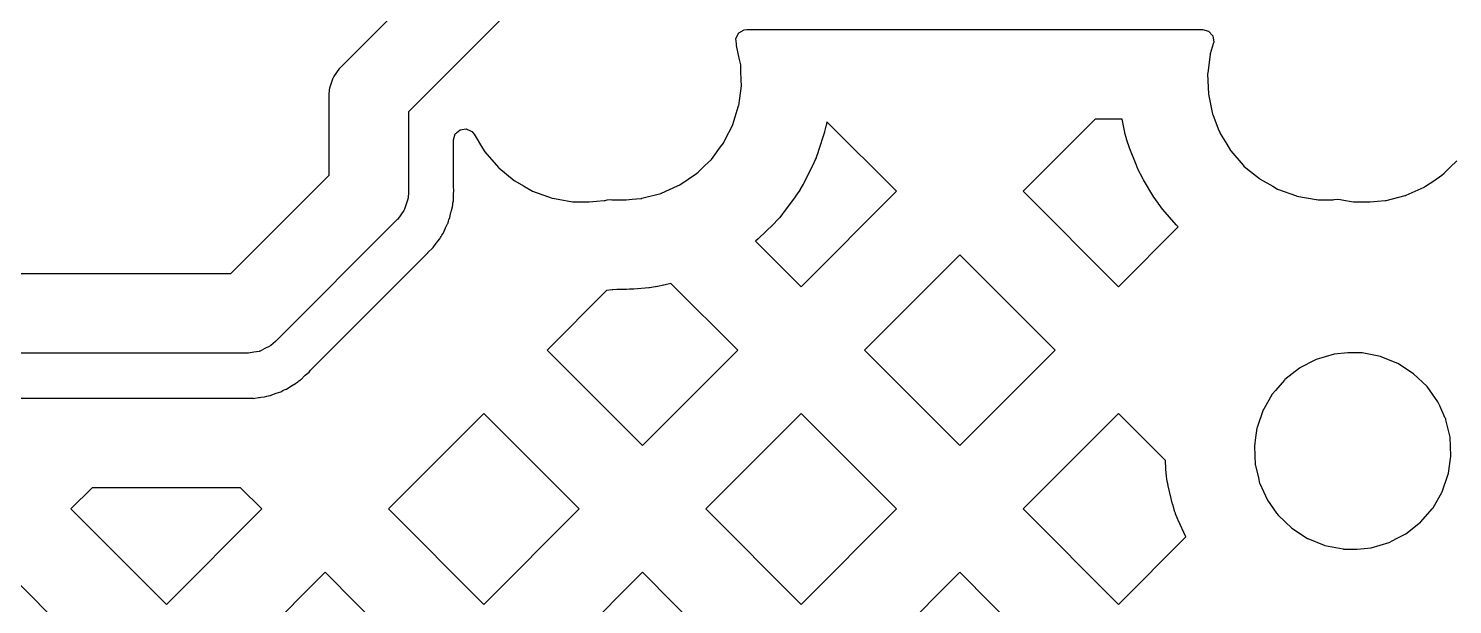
# Model space of a CAD drawing. Extents: x 124.5 to 210, y -114.5 to -26.5.
# Drawn here: x 177.29 to 193.41, y -46.44 to -39.92 of the extents above; entities that cross this region are included whole.
import ezdxf

# ---------------------------------------------------------------- set-up
doc = ezdxf.new("R2010")
doc.units = 0
doc.layers.add('BLACK', color=7, linetype='CONTINUOUS')

msp = doc.modelspace()

# ---------------------------------------------------------------- linework, layer by layer
at = {"layer": 'BLACK', "linetype": 'CONTINUOUS'}
for p, q in [((180.826, -40.3609), (182.53, -38.6568)), ((183.034, -39.425), (181.594, -40.8655)), ((185.299, -40.0351), (185.331, -39.9721)), ((185.331, -39.9721), (185.393, -39.9369)), ((185.393, -39.9369), (185.422, -39.9335)), ((185.422, -39.9335), (190.582, -39.9335)), ((190.582, -39.9335), (190.65, -39.9535)), ((190.65, -39.9535), (190.697, -40.0072)), ((185.304, -40.0976), (185.299, -40.0351)), ((185.302, -40.0981), (185.304, -40.0976)), ((185.304, -40.1032), (185.302, -40.0981)), ((185.306, -40.1082), (185.304, -40.1032)), ((185.307, -40.1134), (185.306, -40.1082)), ((185.337, -40.258), (185.307, -40.1134)), ((190.703, -40.0969), (190.668, -40.2072)), ((190.697, -40.0072), (190.707, -40.0774)), ((190.707, -40.0774), (190.703, -40.0969)), ((185.353, -40.3338), (185.337, -40.258)), ((190.668, -40.2125), (190.639, -40.4293)), ((190.668, -40.2072), (190.668, -40.2125)), ((180.746, -40.4685), (180.782, -40.4203)), ((180.782, -40.4203), (180.816, -40.3711)), ((180.816, -40.3711), (180.821, -40.3666)), ((180.821, -40.3666), (180.826, -40.3609)), ((185.356, -40.3987), (185.353, -40.3338)), ((185.36, -40.5092), (185.356, -40.3987)), ((190.639, -40.4293), (190.638, -40.4358)), ((190.638, -40.4358), (190.647, -40.6662)), ((180.694, -40.6791), (180.699, -40.6087)), ((180.699, -40.6087), (180.702, -40.6019)), ((180.702, -40.5948), (180.722, -40.5382)), ((180.702, -40.6019), (180.702, -40.5948)), ((180.722, -40.5382), (180.74, -40.4811)), ((180.74, -40.4811), (180.744, -40.4753)), ((180.744, -40.4753), (180.746, -40.4685)), ((185.343, -40.7095), (185.361, -40.5695)), ((185.362, -40.5642), (185.36, -40.5092)), ((185.361, -40.5695), (185.362, -40.5642)), ((185.361, -40.5695), (185.361, -40.5695)), ((180.694, -41.5827), (180.694, -40.6791)), ((185.332, -40.7928), (185.343, -40.7095)), ((190.647, -40.6662), (190.694, -40.8918)), ((181.594, -40.8655), (181.594, -41.7691)), ((185.265, -41.0066), (185.33, -40.7979)), ((185.33, -40.7979), (185.332, -40.7928)), ((190.694, -40.8918), (190.696, -40.8967)), ((190.696, -40.8967), (190.696, -40.8968)), ((190.696, -40.8968), (190.759, -41.0566)), ((182.122, -41.1143), (182.176, -41.0678)), ((182.176, -41.0678), (182.246, -41.0577)), ((182.246, -41.0577), (182.311, -41.0872)), ((182.311, -41.0872), (182.335, -41.1182)), ((185.164, -41.2085), (185.219, -41.1)), ((185.219, -41.1), (185.263, -41.0129)), ((185.263, -41.0129), (185.265, -41.0066)), ((186.3, -41.0935), (186.232, -41.3136)), ((186.301, -41.0883), (186.3, -41.0935)), ((186.318, -41.026), (186.301, -41.0883)), ((186.319, -41.0208), (186.318, -41.026)), ((186.324, -41), (186.319, -41.0208)), ((186.325, -40.9948), (186.324, -41)), ((186.328, -40.9765), (186.325, -40.9948)), ((187.115, -41.7632), (186.328, -40.9765)), ((189.364, -40.9475), (188.549, -41.7632)), ((189.67, -40.9475), (189.364, -40.9475)), ((189.702, -41.1), (189.67, -40.9475)), ((189.703, -41.1052), (189.702, -41.1)), ((190.759, -41.0566), (190.779, -41.1062)), ((182.102, -41.1824), (182.122, -41.1143)), ((182.102, -41.7008), (182.102, -41.1824)), ((182.335, -41.1182), (182.336, -41.1174)), ((182.336, -41.1174), (182.432, -41.2748)), ((185.041, -41.3773), (185.126, -41.2624)), ((185.126, -41.2624), (185.159, -41.2185)), ((185.159, -41.2185), (185.164, -41.2085)), ((189.719, -41.1677), (189.703, -41.1052)), ((189.72, -41.1729), (189.719, -41.1677)), ((189.726, -41.1933), (189.72, -41.1729)), ((189.728, -41.1983), (189.726, -41.1933)), ((189.749, -41.2592), (189.728, -41.1983)), ((189.751, -41.2642), (189.749, -41.2592)), ((189.836, -41.4787), (189.751, -41.2642)), ((190.779, -41.1062), (190.782, -41.1108)), ((190.782, -41.1108), (190.782, -41.1108)), ((190.782, -41.1108), (190.855, -41.2317)), ((190.855, -41.2317), (190.898, -41.3033)), ((182.432, -41.2748), (182.458, -41.3181)), ((182.458, -41.3181), (182.612, -41.4954)), ((184.949, -41.4725), (185.021, -41.4034)), ((185.021, -41.4034), (185.041, -41.3773)), ((186.196, -41.409), (186.169, -41.4677)), ((186.198, -41.4041), (186.196, -41.409)), ((186.206, -41.3844), (186.198, -41.4041)), ((186.208, -41.3794), (186.206, -41.3844)), ((186.23, -41.3187), (186.208, -41.3794)), ((186.232, -41.3136), (186.23, -41.3187)), ((190.898, -41.3033), (190.902, -41.3073)), ((190.902, -41.3073), (191.041, -41.4677)), ((193.385, -41.4914), (193.46, -41.42)), ((179.583, -42.6939), (180.694, -41.5827)), ((182.612, -41.4954), (182.616, -41.4988)), ((182.616, -41.4988), (182.789, -41.6409)), ((184.663, -41.6913), (184.854, -41.5626)), ((184.854, -41.5626), (184.87, -41.5473)), ((184.87, -41.5473), (184.949, -41.4725)), ((186.167, -41.4725), (186.063, -41.678)), ((186.169, -41.4677), (186.167, -41.4725)), ((189.838, -41.4836), (189.836, -41.4787)), ((189.864, -41.5425), (189.838, -41.4836)), ((189.866, -41.5473), (189.864, -41.5425)), ((189.876, -41.5664), (189.866, -41.5473)), ((189.878, -41.5711), (189.876, -41.5664)), ((189.909, -41.6276), (189.878, -41.5711)), ((191.041, -41.4677), (191.049, -41.4774)), ((191.049, -41.4774), (191.091, -41.5115)), ((191.091, -41.5115), (191.224, -41.6202)), ((193.198, -41.6443), (193.29, -41.5821)), ((193.29, -41.5821), (193.316, -41.5574)), ((193.316, -41.5574), (193.385, -41.4914)), ((182.103, -41.7166), (182.102, -41.7008)), ((182.107, -41.7455), (182.103, -41.7166)), ((182.107, -41.7519), (182.107, -41.7455)), ((182.789, -41.6409), (182.789, -41.6409)), ((182.789, -41.6409), (182.794, -41.6443)), ((182.794, -41.6443), (182.798, -41.6469)), ((182.798, -41.6469), (182.798, -41.6469)), ((182.798, -41.6469), (182.895, -41.702)), ((182.895, -41.702), (182.998, -41.7605)), ((184.458, -41.7838), (184.639, -41.702)), ((184.639, -41.702), (184.663, -41.6913)), ((186.026, -41.7435), (186.015, -41.7616)), ((186.028, -41.7389), (186.026, -41.7435)), ((186.06, -41.6827), (186.028, -41.7389)), ((186.063, -41.678), (186.06, -41.6827)), ((189.912, -41.6323), (189.909, -41.6276)), ((190.031, -41.8294), (189.912, -41.6323)), ((191.224, -41.6202), (191.224, -41.6202)), ((191.224, -41.6202), (191.228, -41.6236)), ((191.228, -41.6236), (191.232, -41.6263)), ((191.232, -41.6263), (191.232, -41.6263)), ((191.232, -41.6263), (191.375, -41.7073)), ((191.375, -41.7073), (191.428, -41.7377)), ((191.428, -41.7377), (191.645, -41.8163)), ((192.886, -41.8075), (193.09, -41.7154)), ((193.09, -41.7154), (193.095, -41.7132)), ((193.09, -41.7154), (193.09, -41.7154)), ((193.095, -41.7132), (193.104, -41.7073)), ((193.104, -41.7073), (193.198, -41.6443)), ((181.586, -41.8534), (181.566, -41.9099)), ((181.588, -41.8395), (181.586, -41.8463)), ((181.586, -41.8463), (181.586, -41.8534)), ((181.594, -41.7691), (181.588, -41.8395)), ((182.094, -41.9125), (182.096, -41.8964)), ((182.096, -41.8964), (182.102, -41.8698)), ((182.102, -41.8109), (182.103, -41.8012)), ((182.102, -41.8634), (182.102, -41.8109)), ((182.102, -41.8698), (182.102, -41.8634)), ((182.103, -41.8012), (182.107, -41.7519)), ((182.107, -41.7519), (182.107, -41.7519)), ((182.998, -41.7605), (183.218, -41.8406)), ((183.218, -41.8406), (183.224, -41.8415)), ((183.224, -41.8415), (183.224, -41.8415)), ((183.224, -41.8415), (183.286, -41.8527)), ((183.286, -41.8527), (183.449, -41.8823)), ((183.449, -41.8823), (183.453, -41.8825)), ((183.453, -41.8825), (183.453, -41.8825)), ((183.453, -41.8825), (183.472, -41.8834)), ((183.472, -41.8834), (183.472, -41.8834)), ((183.472, -41.8834), (183.474, -41.8835)), ((183.474, -41.8835), (183.639, -41.8835)), ((183.639, -41.8835), (183.72, -41.8766)), ((183.72, -41.8766), (183.809, -41.8691)), ((183.809, -41.8691), (183.814, -41.8687)), ((183.809, -41.8691), (183.809, -41.8691)), ((183.814, -41.8687), (183.819, -41.8673)), ((183.819, -41.8673), (183.841, -41.8616)), ((183.819, -41.8673), (183.819, -41.8673)), ((183.841, -41.8616), (183.879, -41.8577)), ((183.879, -41.8577), (183.894, -41.8584)), ((183.894, -41.8584), (183.894, -41.8584)), ((183.894, -41.8584), (183.896, -41.8585)), ((183.896, -41.8585), (184.058, -41.8585)), ((184.058, -41.8585), (184.126, -41.8527)), ((184.126, -41.8527), (184.224, -41.8444)), ((184.224, -41.8444), (184.23, -41.8439)), ((184.224, -41.8444), (184.224, -41.8444)), ((184.23, -41.8439), (184.235, -41.8426)), ((184.235, -41.8426), (184.448, -41.7873)), ((184.235, -41.8426), (184.235, -41.8426)), ((184.448, -41.7873), (184.453, -41.786)), ((184.448, -41.7873), (184.448, -41.7873)), ((184.453, -41.786), (184.458, -41.7838)), ((184.458, -41.7838), (184.458, -41.7838)), ((185.972, -41.8237), (185.835, -42.0087)), ((185.975, -41.8194), (185.972, -41.8237)), ((186.012, -41.7661), (185.975, -41.8194)), ((186.015, -41.7616), (186.012, -41.7661)), ((186.036, -42.8422), (187.115, -41.7632)), ((188.549, -41.7632), (189.628, -42.8422)), ((190.034, -41.8339), (190.031, -41.8294)), ((190.07, -41.8875), (190.034, -41.8339)), ((190.073, -41.8919), (190.07, -41.8875)), ((190.086, -41.9091), (190.073, -41.8919)), ((190.089, -41.9134), (190.086, -41.9091)), ((191.645, -41.8163), (191.65, -41.8173)), ((191.65, -41.8173), (191.65, -41.8173)), ((191.65, -41.8173), (191.868, -41.8566)), ((191.868, -41.8566), (191.868, -41.8566)), ((191.868, -41.8566), (191.872, -41.8574)), ((191.872, -41.8574), (191.889, -41.8582)), ((191.889, -41.8582), (191.894, -41.8584)), ((191.894, -41.8584), (191.894, -41.8584)), ((191.894, -41.8584), (191.896, -41.8585)), ((191.896, -41.8585), (192.058, -41.8585)), ((192.058, -41.8585), (192.071, -41.8574)), ((192.071, -41.8574), (192.109, -41.8542)), ((192.109, -41.8542), (192.142, -41.8557)), ((192.142, -41.8557), (192.156, -41.8583)), ((192.156, -41.8583), (192.289, -41.8823)), ((192.289, -41.8823), (192.293, -41.8825)), ((192.293, -41.8825), (192.293, -41.8825)), ((192.293, -41.8825), (192.312, -41.8834)), ((192.312, -41.8834), (192.312, -41.8834)), ((192.312, -41.8834), (192.314, -41.8835)), ((192.314, -41.8835), (192.479, -41.8835)), ((192.479, -41.8835), (192.56, -41.8766)), ((192.56, -41.8766), (192.649, -41.8691)), ((192.649, -41.8691), (192.654, -41.8687)), ((192.649, -41.8691), (192.649, -41.8691)), ((192.654, -41.8687), (192.659, -41.8673)), ((192.659, -41.8673), (192.876, -41.811)), ((192.659, -41.8673), (192.659, -41.8673)), ((192.876, -41.811), (192.881, -41.8097)), ((192.876, -41.811), (192.876, -41.811)), ((192.881, -41.8097), (192.886, -41.8075)), ((192.886, -41.8075), (192.886, -41.8075)), ((181.506, -42.0278), (181.472, -42.0771)), ((181.542, -41.9796), (181.506, -42.0278)), ((181.544, -41.9729), (181.542, -41.9796)), ((181.548, -41.967), (181.544, -41.9729)), ((181.566, -41.9099), (181.548, -41.967)), ((182.051, -42.0854), (182.062, -42.0604)), ((182.062, -42.0604), (182.074, -42.004)), ((182.074, -42.004), (182.076, -41.995)), ((182.076, -41.995), (182.08, -41.982)), ((182.08, -41.982), (182.092, -41.9397)), ((182.092, -41.9397), (182.094, -41.9125)), ((185.787, -42.067), (185.773, -42.083)), ((185.791, -42.063), (185.787, -42.067)), ((185.831, -42.0129), (185.791, -42.063)), ((185.835, -42.0087), (185.831, -42.0129)), ((190.129, -41.9638), (190.089, -41.9134)), ((190.133, -41.9679), (190.129, -41.9638)), ((190.284, -42.142), (190.133, -41.9679)), ((181.462, -42.0873), (180.087, -43.4621)), ((181.466, -42.0815), (181.462, -42.0873)), ((181.472, -42.0771), (181.466, -42.0815)), ((181.985, -42.2391), (182.008, -42.1862)), ((182.008, -42.1862), (182.012, -42.1779)), ((182.012, -42.1779), (182.035, -42.1325)), ((182.035, -42.1325), (182.038, -42.1269)), ((182.038, -42.1269), (182.046, -42.1007)), ((182.046, -42.1007), (182.051, -42.0854)), ((185.721, -42.1371), (185.554, -42.2963)), ((185.725, -42.1334), (185.721, -42.1371)), ((185.77, -42.0869), (185.725, -42.1334)), ((185.773, -42.083), (185.77, -42.0869)), ((189.628, -42.8422), (190.305, -42.1649)), ((190.287, -42.146), (190.284, -42.142)), ((190.305, -42.1649), (190.287, -42.146)), ((181.873, -42.3986), (181.906, -42.3514)), ((181.906, -42.3514), (181.912, -42.3441)), ((181.912, -42.3441), (181.926, -42.3265)), ((181.926, -42.3265), (181.948, -42.2994)), ((181.948, -42.2994), (181.955, -42.2862)), ((181.955, -42.2862), (181.961, -42.2753)), ((181.961, -42.2753), (181.969, -42.2614)), ((181.969, -42.2614), (181.981, -42.2443)), ((181.981, -42.2443), (181.985, -42.2391)), ((185.55, -42.2999), (185.52, -42.3265)), ((185.52, -42.3265), (186.036, -42.8422)), ((185.554, -42.2963), (185.55, -42.2999)), ((180.495, -43.7734), (181.811, -42.4578)), ((181.811, -42.4578), (181.813, -42.4554)), ((181.813, -42.4554), (181.869, -42.403)), ((181.869, -42.403), (181.873, -42.3986)), ((187.832, -42.4802), (186.753, -43.5592)), ((188.911, -43.5592), (187.832, -42.4802)), ((168.3, -42.6939), (179.583, -42.6939)), ((183.952, -42.8725), (183.905, -42.8785)), ((184.058, -42.8725), (183.952, -42.8725)), ((184.061, -42.8725), (184.058, -42.8725)), ((184.093, -42.8718), (184.061, -42.8725)), ((184.095, -42.8717), (184.093, -42.8718)), ((184.106, -42.8713), (184.095, -42.8717)), ((184.109, -42.8711), (184.106, -42.8713)), ((184.141, -42.8691), (184.109, -42.8711)), ((184.144, -42.8689), (184.141, -42.8691)), ((184.315, -42.8543), (184.144, -42.8689)), ((184.321, -42.8537), (184.315, -42.8543)), ((184.385, -42.8456), (184.321, -42.8537)), ((184.39, -42.8448), (184.385, -42.8456)), ((184.411, -42.8412), (184.39, -42.8448)), ((184.416, -42.8402), (184.411, -42.8412)), ((184.479, -42.8266), (184.416, -42.8402)), ((184.484, -42.8254), (184.479, -42.8266)), ((184.564, -42.8047), (184.484, -42.8254)), ((185.319, -43.5592), (184.564, -42.8047)), ((183.835, -42.8845), (183.161, -43.5592)), ((183.9, -42.879), (183.835, -42.8845)), ((183.905, -42.8785), (183.9, -42.879)), ((180.022, -43.5161), (179.968, -43.542)), ((180.027, -43.5112), (180.022, -43.5161)), ((180.034, -43.508), (180.027, -43.5112)), ((180.087, -43.4621), (180.034, -43.508)), ((179.769, -43.5939), (168.487, -43.5939)), ((179.776, -43.5928), (179.769, -43.5939)), ((179.783, -43.5937), (179.776, -43.5928)), ((179.842, -43.5829), (179.783, -43.5937)), ((179.901, -43.574), (179.842, -43.5829)), ((179.908, -43.5709), (179.901, -43.574)), ((179.915, -43.5696), (179.908, -43.5709)), ((179.968, -43.542), (179.915, -43.5696)), ((183.161, -43.5592), (184.24, -44.6383)), ((184.24, -44.6383), (185.319, -43.5592)), ((186.753, -43.5592), (187.832, -44.6383)), ((187.832, -44.6383), (188.911, -43.5592)), ((191.861, -43.6688), (191.684, -43.7602)), ((191.866, -43.6661), (191.861, -43.6688)), ((191.861, -43.6688), (191.861, -43.6688)), ((192.069, -43.6065), (191.866, -43.6661)), ((192.227, -43.5915), (192.069, -43.6065)), ((192.383, -43.5915), (192.227, -43.5915)), ((192.389, -43.5918), (192.383, -43.5915)), ((192.596, -43.6323), (192.389, -43.5918)), ((192.602, -43.6346), (192.596, -43.6323)), ((192.704, -43.6759), (192.602, -43.6346)), ((192.602, -43.6346), (192.602, -43.6346)), ((192.792, -43.7114), (192.704, -43.6759)), ((180.424, -43.8446), (180.44, -43.8312)), ((180.44, -43.8312), (180.467, -43.8083)), ((180.467, -43.8083), (180.485, -43.7852)), ((180.485, -43.7852), (180.495, -43.7734)), ((191.678, -43.7629), (191.512, -43.8936)), ((191.684, -43.7602), (191.678, -43.7629)), ((191.684, -43.7602), (191.684, -43.7602)), ((192.97, -43.8261), (192.792, -43.7114)), ((193.123, -43.9724), (192.97, -43.8261)), ((180.187, -44.0093), (180.207, -44.0016)), ((180.207, -44.0016), (180.212, -43.9993)), ((180.207, -44.0016), (180.207, -44.0016)), ((180.212, -43.9993), (180.261, -43.9677)), ((180.261, -43.9677), (180.269, -43.963)), ((180.269, -43.963), (180.313, -43.9381)), ((180.313, -43.9381), (180.319, -43.935)), ((180.319, -43.935), (180.324, -43.9306)), ((180.324, -43.9306), (180.34, -43.9173)), ((180.34, -43.9173), (180.353, -43.9075)), ((180.353, -43.9075), (180.371, -43.8953)), ((180.371, -43.8953), (180.375, -43.8926)), ((180.375, -43.8926), (180.38, -43.8884)), ((180.38, -43.8884), (180.417, -43.8512)), ((180.417, -43.8512), (180.424, -43.8446)), ((191.508, -43.8981), (191.406, -44.0164)), ((191.512, -43.8936), (191.508, -43.8981)), ((191.508, -43.8981), (191.508, -43.8981)), ((193.245, -44.1449), (193.123, -43.9724)), ((174.422, -44.1024), (179.754, -44.1024)), ((179.754, -44.1024), (179.757, -44.1024)), ((179.757, -44.1024), (179.833, -44.1046)), ((179.833, -44.1046), (179.833, -44.1046)), ((179.833, -44.1046), (179.84, -44.1048)), ((179.84, -44.1048), (179.853, -44.1024)), ((179.853, -44.1024), (179.896, -44.0948)), ((179.896, -44.0948), (179.906, -44.0935)), ((179.906, -44.0935), (179.921, -44.092)), ((179.921, -44.092), (179.963, -44.0877)), ((179.963, -44.0877), (179.989, -44.0795)), ((179.989, -44.0795), (180.005, -44.0757)), ((180.005, -44.0757), (180.025, -44.0721)), ((180.025, -44.0721), (180.031, -44.0709)), ((180.025, -44.0721), (180.025, -44.0721)), ((180.031, -44.0709), (180.037, -44.0686)), ((180.037, -44.0686), (180.085, -44.0497)), ((180.037, -44.0686), (180.037, -44.0686)), ((180.085, -44.0497), (180.094, -44.0467)), ((180.094, -44.0467), (180.149, -44.0294)), ((180.149, -44.0294), (180.172, -44.0162)), ((180.172, -44.0162), (180.187, -44.0093)), ((191.37, -44.0586), (191.277, -44.2203)), ((191.373, -44.0534), (191.37, -44.0585)), ((191.37, -44.0585), (191.37, -44.0586)), ((191.406, -44.0164), (191.373, -44.0534)), ((193.266, -44.1896), (193.245, -44.1449)), ((182.444, -44.2762), (181.365, -45.3553)), ((183.523, -45.3553), (182.444, -44.2762)), ((186.036, -44.2762), (184.957, -45.3553)), ((187.115, -45.3553), (186.036, -44.2762)), ((189.628, -44.2762), (188.549, -45.3553)), ((190.16, -44.8087), (189.628, -44.2762)), ((191.268, -44.2365), (191.198, -44.4363)), ((191.277, -44.2203), (191.268, -44.2365)), ((193.329, -44.3293), (193.266, -44.1896)), ((191.197, -44.4422), (191.182, -44.5484)), ((191.198, -44.4363), (191.197, -44.4422)), ((191.197, -44.4422), (191.197, -44.4422)), ((193.333, -44.3375), (193.329, -44.3293)), ((193.334, -44.3433), (193.333, -44.3375)), ((193.335, -44.3467), (193.334, -44.3433)), ((193.334, -44.3433), (193.334, -44.3433)), ((193.382, -44.5431), (193.335, -44.3467)), ((191.182, -44.5484), (191.168, -44.6456)), ((191.168, -44.6456), (191.178, -44.8569)), ((193.392, -44.7544), (193.382, -44.5431)), ((190.165, -44.9038), (190.16, -44.8087)), ((193.364, -44.9502), (193.391, -44.7603)), ((193.391, -44.7603), (193.392, -44.7544)), ((193.391, -44.7603), (193.391, -44.7603)), ((190.165, -44.9098), (190.165, -44.9038)), ((190.172, -44.9819), (190.165, -44.9098)), ((191.178, -44.8569), (191.179, -44.8627)), ((191.179, -44.8627), (191.179, -44.8627)), ((191.179, -44.8627), (191.213, -45.003)), ((193.292, -45.1635), (193.362, -44.9637)), ((193.362, -44.9637), (193.364, -44.9502)), ((178.011, -45.1164), (177.772, -45.3553)), ((179.692, -45.1164), (178.011, -45.1164)), ((179.931, -45.3553), (179.692, -45.1164)), ((190.173, -44.9878), (190.172, -44.9819)), ((190.176, -45.0115), (190.173, -44.9878)), ((190.177, -45.0174), (190.176, -45.0115)), ((190.191, -45.0886), (190.177, -45.0174)), ((190.192, -45.0945), (190.191, -45.0886)), ((190.241, -45.3001), (190.192, -45.0945)), ((191.213, -45.003), (191.227, -45.0625)), ((191.227, -45.0625), (191.23, -45.068)), ((191.23, -45.068), (191.23, -45.068)), ((191.23, -45.068), (191.271, -45.159)), ((191.271, -45.159), (191.315, -45.2551)), ((191.315, -45.2551), (191.386, -45.355)), ((193.19, -45.3414), (193.289, -45.1687)), ((193.289, -45.1687), (193.292, -45.1635)), ((177.772, -45.3553), (178.852, -46.4343)), ((178.852, -46.4343), (179.931, -45.3553)), ((181.365, -45.3553), (182.444, -46.4343)), ((182.444, -46.4343), (183.523, -45.3553)), ((184.957, -45.3553), (186.036, -46.4343)), ((186.036, -46.4343), (187.115, -45.3553)), ((188.549, -45.3553), (189.628, -46.4343)), ((190.243, -45.3059), (190.241, -45.3001)), ((190.263, -45.3754), (190.243, -45.3059)), ((190.265, -45.3812), (190.263, -45.3754)), ((190.273, -45.4038), (190.265, -45.3812)), ((190.275, -45.4094), (190.273, -45.4038)), ((190.302, -45.4767), (190.275, -45.4094)), ((191.386, -45.355), (191.419, -45.4027)), ((191.419, -45.4027), (191.437, -45.4276)), ((191.437, -45.4276), (191.59, -45.5739)), ((193.052, -45.5019), (193.179, -45.3553)), ((193.179, -45.3553), (193.183, -45.3512)), ((193.183, -45.3512), (193.187, -45.3466)), ((193.187, -45.3466), (193.19, -45.3415)), ((193.19, -45.3415), (193.19, -45.3414)), ((190.304, -45.4822), (190.302, -45.4767)), ((190.39, -45.6719), (190.304, -45.4822)), ((191.59, -45.5739), (191.768, -45.6886)), ((192.882, -45.6371), (193.048, -45.5064)), ((193.048, -45.5064), (193.052, -45.5019)), ((193.052, -45.5019), (193.052, -45.5019)), ((189.628, -46.4343), (190.39, -45.6719)), ((191.768, -45.6886), (191.773, -45.6909)), ((191.773, -45.6909), (191.958, -45.7654)), ((191.958, -45.7654), (191.958, -45.7654)), ((191.958, -45.7654), (191.964, -45.7677)), ((191.964, -45.7677), (192.171, -45.8082)), ((192.491, -45.7935), (192.694, -45.7339)), ((192.694, -45.7339), (192.777, -45.6909)), ((192.777, -45.6909), (192.876, -45.6398)), ((192.876, -45.6398), (192.882, -45.6371)), ((192.876, -45.6398), (192.876, -45.6398)), ((192.171, -45.8082), (192.177, -45.8085)), ((192.177, -45.8085), (192.333, -45.8085)), ((192.333, -45.8085), (192.491, -45.7935)), ((178.134, -47.1513), (177.055, -46.0723)), ((180.648, -46.0723), (179.569, -47.1513)), ((181.727, -47.1513), (180.648, -46.0723)), ((184.24, -46.0723), (183.161, -47.1513)), ((185.319, -47.1513), (184.24, -46.0723)), ((187.832, -46.0723), (186.753, -47.1513)), ((188.911, -47.1513), (187.832, -46.0723))]:
    msp.add_line(p, q, dxfattribs=at)

doc.saveas('drawing.dxf')
